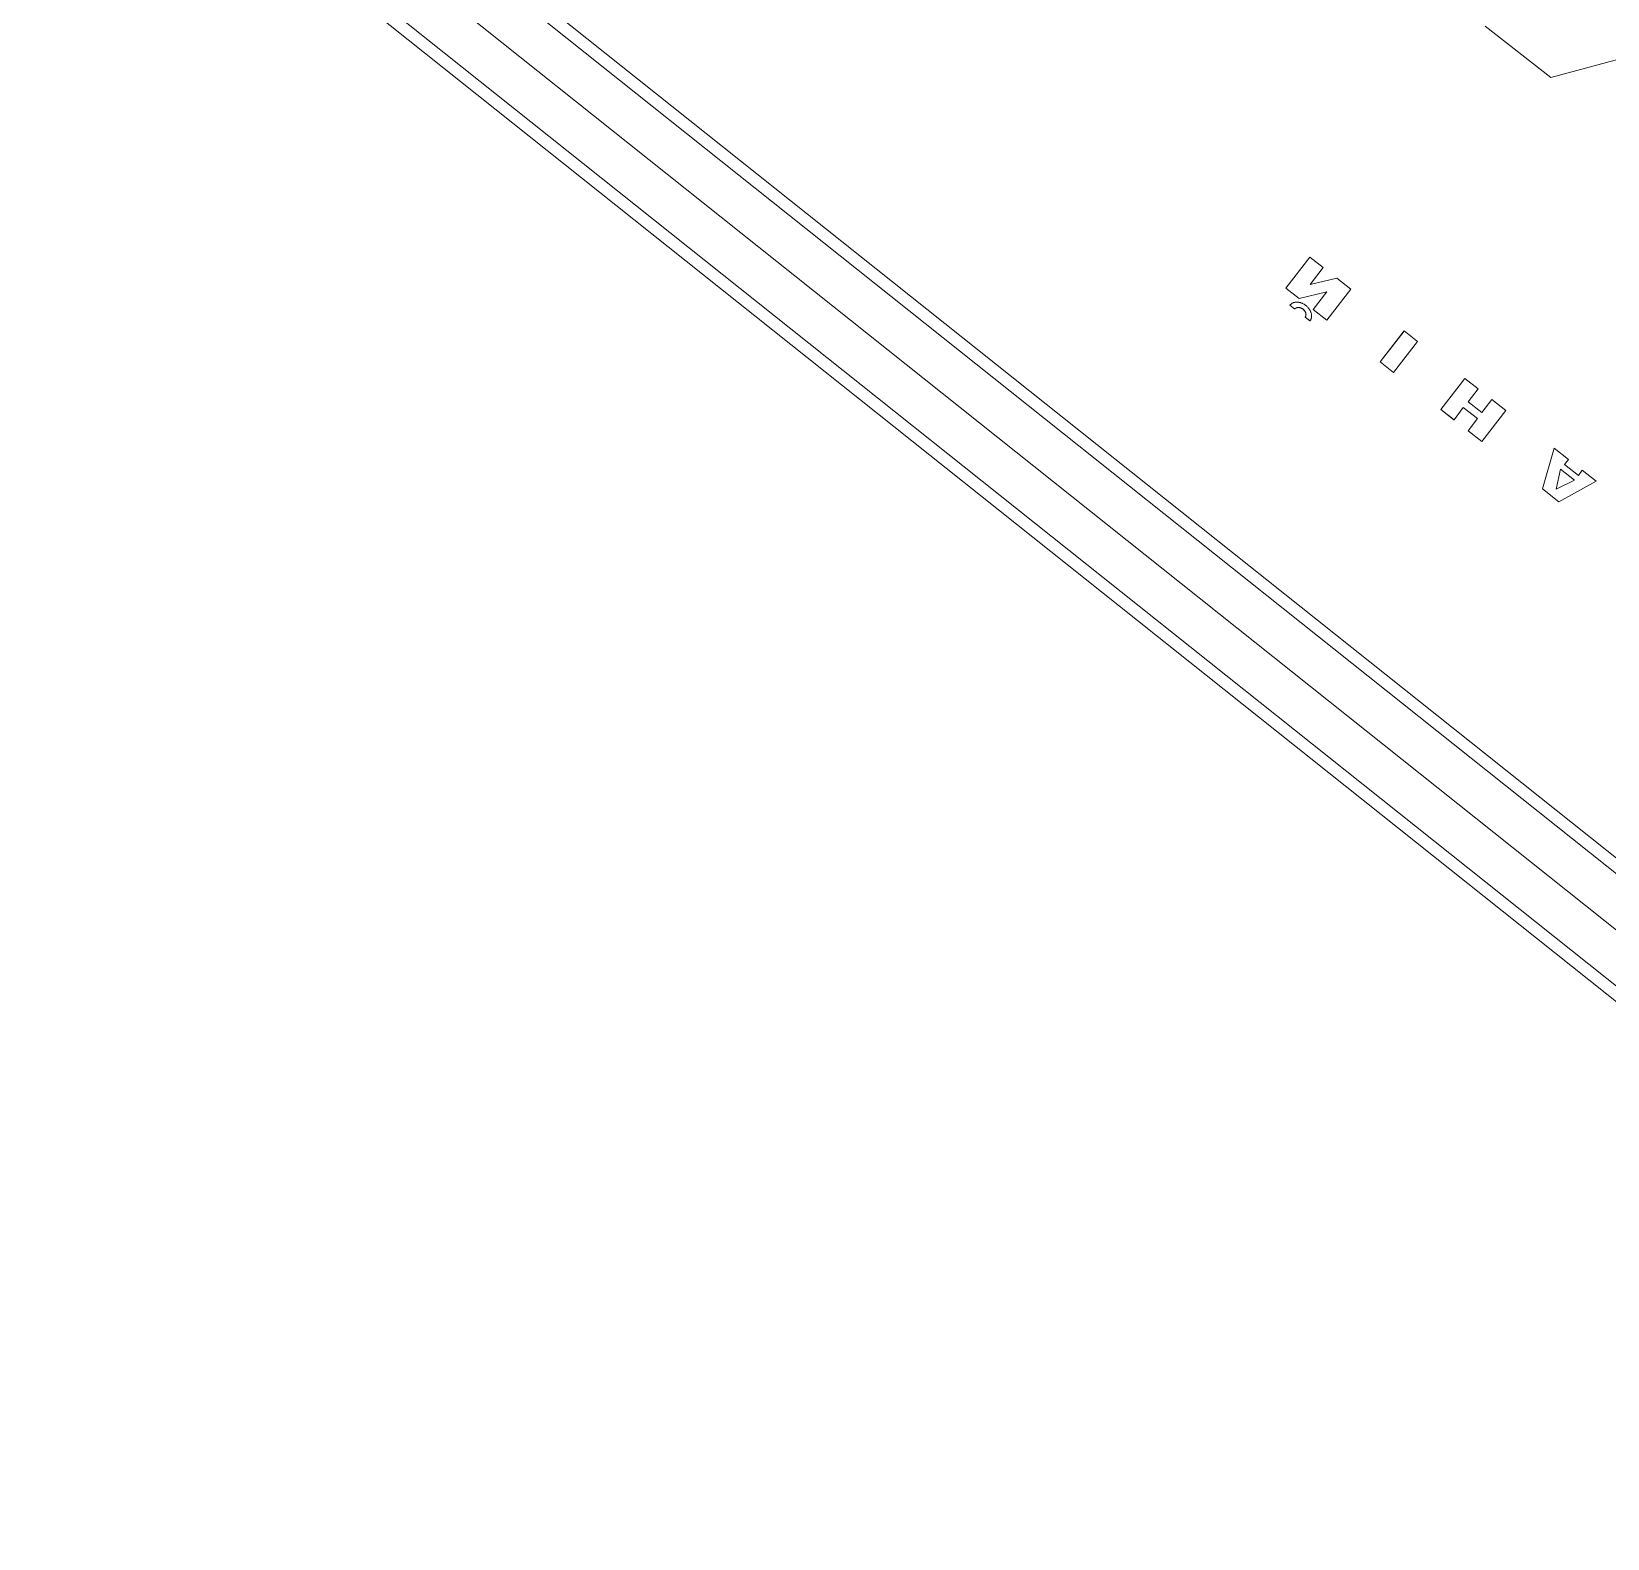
# Model space of a CAD drawing. Header units: millimetres. Extents: x -229914 to 856942, y -268655 to 87212.
# Drawn here: x -135116.2 to -134786.3, y 22680.7 to 22996.1 of the extents above; entities that cross this region are included whole.
import ezdxf

# ---------------------------------------------------------------- set-up
doc = ezdxf.new("R2010")
doc.units = ezdxf.units.MM

# ---------------------------------------------------------------- blocks, each defined once
blk = doc.blocks.new('Т912NEW')
at = {"color": 7, "linetype": 'Continuous', "lineweight": 15}
for p, q in [((2558.96, 3190.15), (2538.48, 3162.19)), ((2558.96, 3190.15), (2538.48, 3162.2)), ((2538.48, 3162.2), (2521.02, 3162.11)), ((2538.48, 3162.19), (2521.02, 3162.1)), ((2538.48, 3162.2), (2538.48, 3162.19)), ((2522.43, 3101.38), (2525.98, 3101.41)), ((2522.55, 3093.18), (2522.43, 3101.38)), ((2522.43, 3101.38), (2522.43, 3101.37)), ((2522.55, 3093.17), (2522.43, 3101.37)), ((2525.98, 3101.41), (2526.04, 3096.95)), ((2526.04, 3096.95), (2529.61, 3101.45)), ((2533.34, 3101.49), (2529.61, 3101.45)), ((2533.34, 3101.49), (2533.46, 3093.27)), ((2547.51, 3101.6), (2551.05, 3101.63)), ((2547.51, 3101.6), (2547.51, 3101.59)), ((2547.62, 3093.4), (2547.51, 3101.6)), ((2547.62, 3093.39), (2547.51, 3101.59)), ((2551.15, 3093.43), (2551.05, 3101.63)), ((2563.6, 3101.74), (2567.14, 3101.77)), ((2563.72, 3093.54), (2563.6, 3101.74)), ((2563.6, 3101.74), (2563.6, 3101.73)), ((2563.72, 3093.53), (2563.6, 3101.73)), ((2567.14, 3101.77), (2567.19, 3098.36)), ((2574.51, 3101.84), (2570.78, 3101.8)), ((2570.83, 3098.39), (2570.78, 3101.8)), ((2570.83, 3098.39), (2570.78, 3101.8)), ((2570.78, 3101.8), (2570.78, 3101.8)), ((2574.51, 3101.84), (2574.63, 3093.63)), ((2587.34, 3101.94), (2591.2, 3101.98)), ((2590.73, 3093.77), (2587.34, 3101.94)), ((2587.34, 3101.94), (2587.34, 3101.94)), ((2590.73, 3093.77), (2587.34, 3101.94)), ((2591.2, 3101.98), (2591.22, 3100.64)), ((2598.51, 3102.05), (2594.84, 3102.01)), ((2594.86, 3100.68), (2594.84, 3102.01)), ((2594.86, 3100.68), (2594.84, 3102.01)), ((2594.84, 3102.01), (2594.84, 3102.01)), ((2598.51, 3102.05), (2595.12, 3093.81)), ((2598.51, 3102.05), (2595.12, 3093.81)), ((2598.51, 3102.05), (2598.51, 3102.05)), ((2529.77, 3097.92), (2526.08, 3093.2)), ((2529.77, 3097.92), (2526.08, 3093.21)), ((2529.83, 3093.24), (2529.77, 3097.92)), ((2529.83, 3093.24), (2529.77, 3097.92)), ((2529.77, 3097.92), (2529.77, 3097.92)), ((2567.19, 3098.36), (2570.83, 3098.39)), ((2594.87, 3099.4), (2591.14, 3099.36)), ((2594.86, 3099.39), (2591.14, 3099.36)), ((2591.14, 3099.36), (2593.01, 3095.52)), ((2591.22, 3100.64), (2594.86, 3100.68)), ((2594.87, 3099.4), (2593.01, 3095.52)), ((2570.94, 3096.8), (2567.19, 3096.77)), ((2570.94, 3096.8), (2567.19, 3096.77)), ((2567.19, 3096.77), (2567.25, 3093.57)), ((2570.99, 3093.59), (2570.94, 3096.8)), ((2570.99, 3093.6), (2570.94, 3096.8)), ((2570.94, 3096.8), (2570.94, 3096.8)), ((2526.08, 3093.21), (2522.55, 3093.18)), ((2526.08, 3093.2), (2522.55, 3093.17)), ((2522.55, 3093.18), (2522.55, 3093.17)), ((2525.48, 3091.24), (2525.46, 3091.14)), ((2525.5, 3091.34), (2525.48, 3091.24)), ((2525.53, 3091.44), (2525.5, 3091.34)), ((2525.56, 3091.54), (2525.53, 3091.44)), ((2525.6, 3091.63), (2525.56, 3091.54)), ((2525.65, 3091.72), (2525.6, 3091.63)), ((2525.7, 3091.81), (2525.65, 3091.72)), ((2525.76, 3091.9), (2525.7, 3091.81)), ((2525.82, 3091.98), (2525.76, 3091.9)), ((2525.89, 3092.07), (2525.82, 3091.98)), ((2525.96, 3092.14), (2525.89, 3092.07)), ((2526.05, 3092.22), (2525.96, 3092.14)), ((2526.13, 3092.29), (2526.05, 3092.22)), ((2526.08, 3093.21), (2526.08, 3093.2)), ((2526.22, 3092.36), (2526.13, 3092.29)), ((2526.3, 3092.43), (2526.22, 3092.36)), ((2526.4, 3092.49), (2526.3, 3092.43)), ((2526.5, 3092.55), (2526.4, 3092.49)), ((2526.61, 3092.61), (2526.5, 3092.55)), ((2526.71, 3092.66), (2526.61, 3092.61)), ((2526.82, 3092.71), (2526.71, 3092.66)), ((2526.79, 3091.21), (2526.81, 3091.26)), ((2526.79, 3091.2), (2526.81, 3091.25)), ((2526.81, 3091.25), (2526.83, 3091.3)), ((2526.81, 3091.26), (2526.83, 3091.3)), ((2526.81, 3091.26), (2526.81, 3091.25)), ((2526.94, 3092.76), (2526.82, 3092.71)), ((2526.83, 3091.3), (2526.86, 3091.35)), ((2526.83, 3091.3), (2526.86, 3091.34)), ((2526.83, 3091.3), (2526.83, 3091.3)), ((2526.86, 3091.35), (2526.88, 3091.4)), ((2526.86, 3091.34), (2526.88, 3091.39)), ((2526.86, 3091.35), (2526.86, 3091.34)), ((2526.88, 3091.4), (2526.91, 3091.44)), ((2526.88, 3091.39), (2526.91, 3091.43)), ((2526.88, 3091.4), (2526.88, 3091.39)), ((2526.91, 3091.43), (2526.95, 3091.48)), ((2526.91, 3091.44), (2526.95, 3091.48)), ((2526.91, 3091.44), (2526.91, 3091.43)), ((2527.06, 3092.8), (2526.94, 3092.76)), ((2526.95, 3091.48), (2526.98, 3091.52)), ((2526.95, 3091.48), (2526.98, 3091.52)), ((2526.95, 3091.48), (2526.95, 3091.48)), ((2526.98, 3091.52), (2527.02, 3091.56)), ((2526.98, 3091.52), (2527.02, 3091.56)), ((2526.98, 3091.52), (2526.98, 3091.52)), ((2527.02, 3091.56), (2527.06, 3091.6)), ((2527.02, 3091.56), (2527.06, 3091.6)), ((2527.02, 3091.56), (2527.02, 3091.56)), ((2527.18, 3092.83), (2527.06, 3092.8)), ((2527.06, 3091.6), (2527.11, 3091.64)), ((2527.06, 3091.6), (2527.11, 3091.63)), ((2527.06, 3091.6), (2527.06, 3091.6)), ((2527.11, 3091.64), (2527.15, 3091.68)), ((2527.11, 3091.63), (2527.15, 3091.67)), ((2527.11, 3091.64), (2527.11, 3091.63)), ((2527.15, 3091.68), (2527.2, 3091.71)), ((2527.15, 3091.67), (2527.2, 3091.7)), ((2527.15, 3091.68), (2527.15, 3091.67)), ((2527.3, 3092.87), (2527.18, 3092.83)), ((2527.2, 3091.7), (2527.24, 3091.74)), ((2527.2, 3091.71), (2527.24, 3091.74)), ((2527.2, 3091.71), (2527.2, 3091.7)), ((2527.24, 3091.74), (2527.29, 3091.77)), ((2527.24, 3091.74), (2527.29, 3091.77)), ((2527.24, 3091.74), (2527.24, 3091.74)), ((2527.29, 3091.77), (2527.35, 3091.8)), ((2527.29, 3091.77), (2527.35, 3091.79)), ((2527.29, 3091.77), (2527.29, 3091.77)), ((2527.43, 3092.89), (2527.3, 3092.87)), ((2527.35, 3091.8), (2527.41, 3091.83)), ((2527.35, 3091.79), (2527.41, 3091.82)), ((2527.35, 3091.8), (2527.35, 3091.79)), ((2527.41, 3091.82), (2527.46, 3091.85)), ((2527.41, 3091.83), (2527.46, 3091.85)), ((2527.41, 3091.83), (2527.41, 3091.82)), ((2527.55, 3092.92), (2527.43, 3092.89)), ((2527.46, 3091.85), (2527.52, 3091.87)), ((2527.46, 3091.85), (2527.52, 3091.87)), ((2527.46, 3091.85), (2527.46, 3091.85)), ((2527.52, 3091.87), (2527.58, 3091.9)), ((2527.52, 3091.87), (2527.58, 3091.89)), ((2527.52, 3091.87), (2527.52, 3091.87)), ((2527.68, 3092.94), (2527.55, 3092.92)), ((2527.58, 3091.89), (2527.64, 3091.91)), ((2527.58, 3091.9), (2527.64, 3091.91)), ((2527.58, 3091.9), (2527.58, 3091.89)), ((2527.64, 3091.91), (2527.7, 3091.93)), ((2527.64, 3091.91), (2527.7, 3091.92)), ((2527.64, 3091.91), (2527.64, 3091.91)), ((2527.82, 3092.95), (2527.68, 3092.94)), ((2527.7, 3091.92), (2527.77, 3091.94)), ((2527.7, 3091.93), (2527.77, 3091.94)), ((2527.7, 3091.93), (2527.7, 3091.92)), ((2527.77, 3091.94), (2527.83, 3091.96)), ((2527.77, 3091.94), (2527.83, 3091.95)), ((2527.77, 3091.94), (2527.77, 3091.94)), ((2527.95, 3092.96), (2527.82, 3092.95)), ((2527.83, 3091.96), (2527.9, 3091.97)), ((2527.83, 3091.95), (2527.9, 3091.96)), ((2527.83, 3091.96), (2527.83, 3091.95)), ((2527.9, 3091.96), (2527.96, 3091.97)), ((2527.9, 3091.97), (2527.96, 3091.97)), ((2527.9, 3091.97), (2527.9, 3091.96)), ((2528.09, 3092.96), (2527.95, 3092.96)), ((2527.96, 3091.97), (2528.03, 3091.98)), ((2527.96, 3091.97), (2528.03, 3091.97)), ((2527.96, 3091.97), (2527.96, 3091.97)), ((2528.03, 3091.98), (2528.11, 3091.98)), ((2528.03, 3091.98), (2528.03, 3091.97)), ((2528.03, 3091.97), (2528.11, 3091.97)), ((2528.23, 3092.96), (2528.09, 3092.96)), ((2528.11, 3091.98), (2528.17, 3091.98)), ((2528.11, 3091.98), (2528.11, 3091.97)), ((2528.11, 3091.97), (2528.17, 3091.97)), ((2528.17, 3091.98), (2528.24, 3091.98)), ((2528.17, 3091.98), (2528.17, 3091.97)), ((2528.17, 3091.97), (2528.24, 3091.97)), ((2528.36, 3092.95), (2528.23, 3092.96)), ((2528.24, 3091.98), (2528.32, 3091.97)), ((2528.24, 3091.98), (2528.24, 3091.97)), ((2528.24, 3091.97), (2528.32, 3091.96)), ((2528.32, 3091.97), (2528.38, 3091.96)), ((2528.32, 3091.97), (2528.32, 3091.96)), ((2528.32, 3091.96), (2528.38, 3091.95)), ((2528.49, 3092.94), (2528.36, 3092.95)), ((2528.38, 3091.96), (2528.45, 3091.95)), ((2528.38, 3091.96), (2528.38, 3091.95)), ((2528.38, 3091.95), (2528.45, 3091.94)), ((2528.45, 3091.95), (2528.51, 3091.94)), ((2528.45, 3091.95), (2528.45, 3091.94)), ((2528.45, 3091.94), (2528.51, 3091.93)), ((2528.62, 3092.93), (2528.49, 3092.94)), ((2528.51, 3091.94), (2528.58, 3091.92)), ((2528.51, 3091.94), (2528.51, 3091.93)), ((2528.51, 3091.93), (2528.58, 3091.92)), ((2528.58, 3091.92), (2528.64, 3091.9)), ((2528.58, 3091.92), (2528.64, 3091.9)), ((2528.58, 3091.92), (2528.58, 3091.92)), ((2528.75, 3092.9), (2528.62, 3092.93)), ((2528.64, 3091.9), (2528.7, 3091.88)), ((2528.64, 3091.9), (2528.7, 3091.88)), ((2528.64, 3091.9), (2528.64, 3091.9)), ((2528.7, 3091.88), (2528.76, 3091.86)), ((2528.7, 3091.88), (2528.76, 3091.86)), ((2528.7, 3091.88), (2528.7, 3091.88)), ((2528.88, 3092.88), (2528.75, 3092.9)), ((2528.76, 3091.86), (2528.82, 3091.83)), ((2528.76, 3091.86), (2528.82, 3091.84)), ((2528.76, 3091.86), (2528.76, 3091.86)), ((2528.82, 3091.84), (2528.88, 3091.81)), ((2528.82, 3091.84), (2528.82, 3091.83)), ((2528.82, 3091.83), (2528.88, 3091.81)), ((2529, 3092.85), (2528.88, 3092.88)), ((2528.88, 3091.81), (2528.93, 3091.78)), ((2528.88, 3091.81), (2528.93, 3091.78)), ((2528.88, 3091.81), (2528.88, 3091.81)), ((2528.93, 3091.78), (2528.98, 3091.75)), ((2528.93, 3091.78), (2528.98, 3091.75)), ((2528.93, 3091.78), (2528.93, 3091.78)), ((2528.98, 3091.75), (2529.03, 3091.72)), ((2528.98, 3091.75), (2529.03, 3091.72)), ((2528.98, 3091.75), (2528.98, 3091.75)), ((2529.12, 3092.81), (2529, 3092.85)), ((2529.03, 3091.72), (2529.08, 3091.68)), ((2529.03, 3091.72), (2529.08, 3091.69)), ((2529.03, 3091.72), (2529.03, 3091.72)), ((2529.08, 3091.69), (2529.13, 3091.65)), ((2529.08, 3091.69), (2529.08, 3091.68)), ((2529.08, 3091.68), (2529.13, 3091.65)), ((2529.24, 3092.77), (2529.12, 3092.81)), ((2529.13, 3091.65), (2529.17, 3091.61)), ((2529.13, 3091.65), (2529.17, 3091.62)), ((2529.13, 3091.65), (2529.13, 3091.65)), ((2529.17, 3091.62), (2529.21, 3091.58)), ((2529.17, 3091.62), (2529.17, 3091.61)), ((2529.17, 3091.61), (2529.21, 3091.57)), ((2529.21, 3091.58), (2529.25, 3091.54)), ((2529.21, 3091.58), (2529.21, 3091.57)), ((2529.21, 3091.57), (2529.25, 3091.53)), ((2529.36, 3092.73), (2529.24, 3092.77)), ((2529.25, 3091.54), (2529.29, 3091.5)), ((2529.25, 3091.54), (2529.25, 3091.53)), ((2529.25, 3091.53), (2529.29, 3091.49)), ((2529.29, 3091.5), (2529.32, 3091.45)), ((2529.29, 3091.5), (2529.29, 3091.49)), ((2529.29, 3091.49), (2529.32, 3091.45)), ((2529.32, 3091.45), (2529.35, 3091.4)), ((2529.32, 3091.45), (2529.35, 3091.41)), ((2529.32, 3091.45), (2529.32, 3091.45)), ((2529.35, 3091.41), (2529.38, 3091.36)), ((2529.35, 3091.41), (2529.35, 3091.4)), ((2529.35, 3091.4), (2529.38, 3091.36)), ((2529.47, 3092.68), (2529.36, 3092.73)), ((2529.38, 3091.36), (2529.4, 3091.31)), ((2529.38, 3091.36), (2529.4, 3091.32)), ((2529.38, 3091.36), (2529.38, 3091.36)), ((2529.4, 3091.32), (2529.43, 3091.27)), ((2529.4, 3091.32), (2529.4, 3091.31)), ((2529.4, 3091.31), (2529.43, 3091.26)), ((2529.43, 3091.27), (2529.45, 3091.22)), ((2529.43, 3091.27), (2529.43, 3091.26)), ((2529.43, 3091.26), (2529.45, 3091.21)), ((2529.58, 3092.63), (2529.47, 3092.68)), ((2529.68, 3092.57), (2529.58, 3092.63)), ((2529.78, 3092.52), (2529.68, 3092.57)), ((2529.88, 3092.45), (2529.78, 3092.52)), ((2533.46, 3093.27), (2529.83, 3093.24)), ((2533.46, 3093.27), (2529.83, 3093.24)), ((2529.83, 3093.24), (2529.83, 3093.24)), ((2529.98, 3092.39), (2529.88, 3092.45)), ((2530.06, 3092.32), (2529.98, 3092.39)), ((2530.15, 3092.25), (2530.06, 3092.32)), ((2530.22, 3092.17), (2530.15, 3092.25)), ((2530.3, 3092.09), (2530.22, 3092.17)), ((2530.38, 3092.01), (2530.3, 3092.09)), ((2530.44, 3091.93), (2530.38, 3092.01)), ((2530.5, 3091.84), (2530.44, 3091.93)), ((2530.56, 3091.75), (2530.5, 3091.84)), ((2530.6, 3091.66), (2530.56, 3091.75)), ((2530.65, 3091.57), (2530.6, 3091.66)), ((2530.69, 3091.47), (2530.65, 3091.57)), ((2530.72, 3091.37), (2530.69, 3091.47)), ((2530.74, 3091.27), (2530.72, 3091.37)), ((2530.77, 3091.17), (2530.74, 3091.27)), ((2533.46, 3093.27), (2533.46, 3093.27)), ((2551.15, 3093.43), (2547.62, 3093.4)), ((2551.15, 3093.42), (2547.62, 3093.39)), ((2547.62, 3093.4), (2547.62, 3093.39)), ((2551.15, 3093.43), (2551.15, 3093.42)), ((2567.25, 3093.57), (2563.72, 3093.54)), ((2567.25, 3093.56), (2563.72, 3093.53)), ((2563.72, 3093.54), (2563.72, 3093.53)), ((2567.25, 3093.57), (2567.25, 3093.56)), ((2574.63, 3093.63), (2570.99, 3093.59)), ((2574.63, 3093.63), (2570.99, 3093.6)), ((2570.99, 3093.6), (2570.99, 3093.59)), ((2574.63, 3093.63), (2574.63, 3093.63)), ((2595.12, 3093.81), (2590.73, 3093.77)), ((2595.12, 3093.81), (2590.73, 3093.77)), ((2590.73, 3093.77), (2590.73, 3093.77)), ((2595.12, 3093.81), (2595.12, 3093.81)), ((2525.46, 3091.14), (2525.45, 3091.04)), ((2525.45, 3091.04), (2525.45, 3090.93)), ((2525.45, 3090.93), (2526.34, 3090.94)), ((2525.45, 3090.93), (2526.34, 3090.93)), ((2525.45, 3090.93), (2525.45, 3090.93)), ((2526.34, 3090.93), (2526.63, 3090.94)), ((2526.34, 3090.94), (2526.63, 3090.94)), ((2526.34, 3090.94), (2526.34, 3090.93)), ((2526.63, 3090.94), (2526.71, 3090.95)), ((2526.63, 3090.94), (2526.71, 3090.94)), ((2526.63, 3090.94), (2526.63, 3090.94)), ((2526.71, 3090.95), (2526.72, 3090.95)), ((2526.71, 3090.95), (2526.71, 3090.94)), ((2526.71, 3090.94), (2526.72, 3090.94)), ((2526.72, 3090.94), (2526.74, 3090.95)), ((2526.72, 3090.95), (2526.74, 3090.95)), ((2526.72, 3090.95), (2526.72, 3090.95)), ((2526.72, 3090.95), (2526.72, 3090.94)), ((2526.72, 3090.95), (2526.72, 3090.94)), ((2526.72, 3090.94), (2526.72, 3090.94)), ((2526.74, 3090.95), (2526.75, 3091.06)), ((2526.74, 3090.95), (2526.75, 3091.05)), ((2526.74, 3090.95), (2526.74, 3090.95)), ((2526.74, 3090.95), (2526.74, 3090.95)), ((2526.74, 3090.95), (2526.74, 3090.95)), ((2526.74, 3090.95), (2526.74, 3090.95)), ((2526.75, 3091.06), (2526.76, 3091.11)), ((2526.75, 3091.05), (2526.76, 3091.1)), ((2526.75, 3091.06), (2526.75, 3091.05)), ((2526.76, 3091.11), (2526.77, 3091.16)), ((2526.76, 3091.1), (2526.77, 3091.15)), ((2526.76, 3091.11), (2526.76, 3091.1)), ((2526.77, 3091.16), (2526.79, 3091.21)), ((2526.77, 3091.15), (2526.79, 3091.2)), ((2526.77, 3091.16), (2526.77, 3091.15)), ((2526.79, 3091.21), (2526.79, 3091.2)), ((2529.45, 3091.22), (2529.46, 3091.17)), ((2529.45, 3091.22), (2529.45, 3091.21)), ((2529.45, 3091.21), (2529.46, 3091.16)), ((2529.46, 3091.17), (2529.47, 3091.12)), ((2529.46, 3091.17), (2529.46, 3091.16)), ((2529.46, 3091.16), (2529.47, 3091.11)), ((2529.47, 3091.12), (2529.49, 3091.07)), ((2529.47, 3091.12), (2529.47, 3091.11)), ((2529.47, 3091.11), (2529.49, 3091.06)), ((2529.49, 3091.07), (2529.49, 3091.01)), ((2529.49, 3091.07), (2529.49, 3091.06)), ((2529.49, 3091.06), (2529.49, 3091.01)), ((2529.49, 3090.96), (2529.49, 3091.01)), ((2529.49, 3090.96), (2530.78, 3090.97)), ((2529.49, 3090.95), (2530.78, 3090.96)), ((2529.49, 3090.96), (2529.49, 3090.95)), ((2530.78, 3091.07), (2530.77, 3091.17)), ((2530.78, 3090.97), (2530.78, 3091.07)), ((2530.78, 3090.97), (2530.78, 3090.96)), ((2022.75, 3042.93), (2998.75, 3042.93)), ((2022.75, 3040.36), (2998.75, 3040.36)), ((3010.75, 3031.17), (2010.75, 3031.17)), ((2998.75, 3021.97), (2022.75, 3021.97)), ((2998.75, 3019.4), (2022.75, 3019.4))]:
    blk.add_line(p, q, dxfattribs=at)

msp = doc.modelspace()

# ---------------------------------------------------------------- block references
at = {"rotation": 321.4676820499667}
msp.add_blockref('Т912NEW', (-138753.82306, 22094.20638), dxfattribs=at)

doc.saveas('drawing.dxf')
